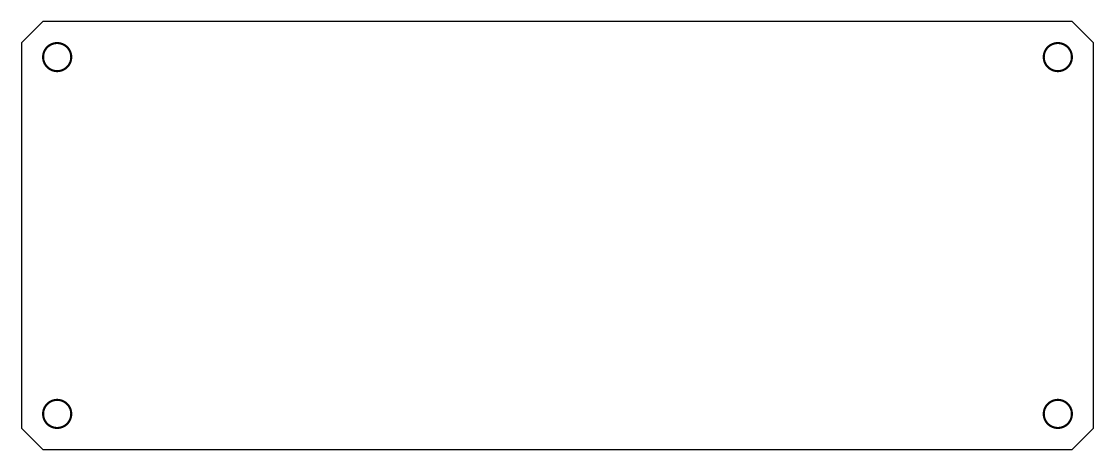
# Model space of a CAD drawing. Extents: x 0 to 3, y 0 to 1.2.
import ezdxf

# ---------------------------------------------------------------- set-up
doc = ezdxf.new("R2010")
doc.units = 0
doc.layers.add('20', color=31, linetype='CONTINUOUS')

msp = doc.modelspace()

# ---------------------------------------------------------------- linework, layer by layer
at = {"layer": '20'}
for p, q in [((0.06, 1.2), (0, 1.14)), ((2.94, 1.2), (0.06, 1.2)), ((3, 1.14), (2.94, 1.2)), ((0, 1.14), (0, 0.06)), ((3, 0.06), (3, 1.14)), ((0, 0.06), (0.06, 0)), ((2.94, 0), (3, 0.06)), ((0.06, 0), (2.94, 0))]:
    msp.add_line(p, q, dxfattribs=at)
at = {"layer": '20', "const_width": 0.006}
for points in [[(0.1, 1.06063, 1), (0.1, 1.13937, 1), (0.1, 1.06063)], [(2.9, 1.06063, 1), (2.9, 1.13937, 1), (2.9, 1.06063)], [(0.1, 0.06063, 1), (0.1, 0.13937, 1), (0.1, 0.06063)], [(2.9, 0.06063, 1), (2.9, 0.13937, 1), (2.9, 0.06063)]]:
    msp.add_lwpolyline(points, format="xyb", dxfattribs=at)

doc.saveas('drawing.dxf')
